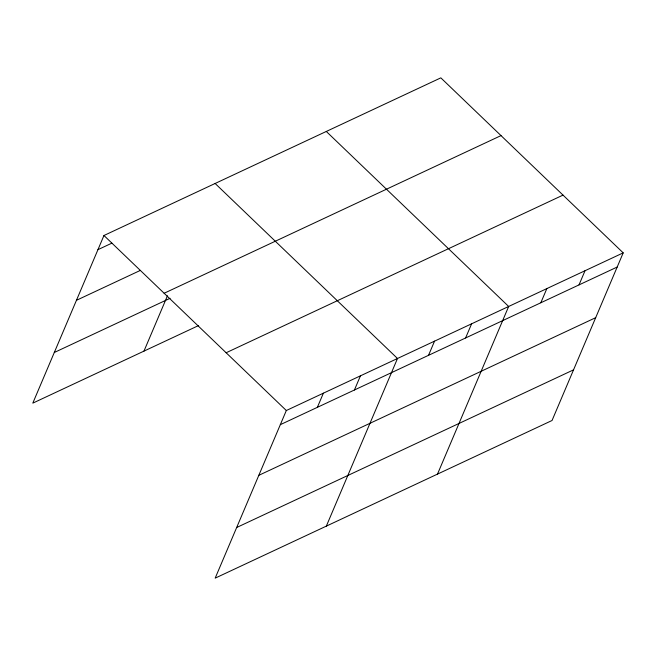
<?xml version="1.0" encoding="UTF-8"?>
<svg xmlns="http://www.w3.org/2000/svg" width="656" height="656" viewBox="0 0 656 656"><rect width="100%" height="100%" fill="white"/><g stroke="black" fill="none" stroke-linecap="round" stroke-linejoin="round"><path stroke-width="0.98" d="M623.2 252.863L286.328 410.517L215.168 578.149L552.04 420.496L623.2 252.863L440.832 77.851L103.96 235.504L32.8 403.137L198.629 325.532M143.967 351.108L167.444 295.807M317.365 407.335L323.383 393.174M354.42 390L360.439 375.831M326.335 526.12L397.495 358.488L215.127 183.475M428.532 355.314L434.551 341.145M465.596 337.971L471.607 323.81M437.503 474.099L508.662 306.467L326.294 131.454M540.831 302.76L546.842 288.599M579.01 284.901L585.021 270.731M97.941 249.665L111.84 243.163M76.449 300.309L140.368 270.395M164.139 293.257L501.012 135.603M54.3 352.493L170.101 298.3M226.14 352.756L563.02 195.111M280.309 424.678L617.189 267.033M258.817 475.321L595.689 317.676M236.668 527.506L573.541 369.853M103.96 235.504L286.328 410.517"/></g></svg>
